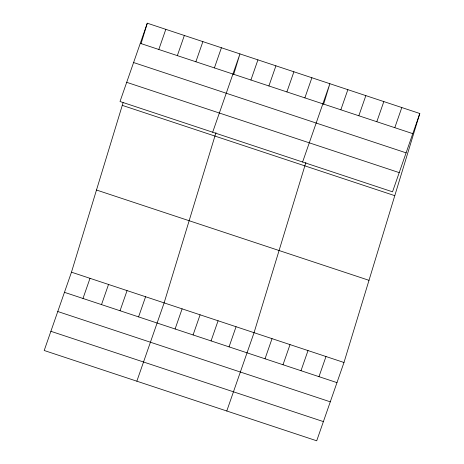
<?xml version="1.0" encoding="UTF-8"?>
<svg xmlns="http://www.w3.org/2000/svg" width="464" height="464" viewBox="0 0 464 464"><rect width="100%" height="100%" fill="white"/><g stroke="black" fill="none" stroke-linecap="round" stroke-linejoin="round"><path stroke-width="0.7" d="M419.798 113.506L392.527 191.818L120.019 101.512L147.291 23.2L419.798 113.506L343.981 362.488L316.709 440.8L44.202 350.494L71.473 272.182L123.105 102.625M141.039 43.744L147.291 23.2M215.969 132.646L164.123 302.888L136.851 381.199M233.688 74.443L239.946 53.905L212.674 132.217M305.892 162.446L254.052 332.688L226.78 411M323.617 104.243L329.875 83.706L302.603 162.017M158.81 49.48L165.822 29.342M82.986 298.462L90.004 278.325M177.341 55.622L184.353 35.479M101.517 304.604L108.53 284.461M195.872 61.764L202.884 41.621M120.048 310.747L127.061 290.603M214.403 67.901L221.415 47.763M138.579 316.883L145.592 296.745M250.92 80.005L257.932 59.862M175.096 328.988L182.108 308.844M268.905 85.962L275.918 65.824M193.082 334.944L200.094 314.807M286.891 91.924L293.903 71.781M211.068 340.907L218.08 320.763M304.871 97.887L311.889 77.743M229.054 346.869L236.066 326.726M340.843 109.806L347.861 89.662M265.025 358.788L272.037 338.645M358.829 115.762L365.847 95.625M283.011 364.745L290.023 344.607M376.814 121.725L383.832 101.581M300.997 370.707L308.009 350.564M394.8 127.681L401.812 107.544M318.977 376.664L325.995 356.526M140.279 43.343L412.786 133.644M133.591 62.536L406.104 152.842M126.707 82.319L399.214 172.62M122.27 105.363L394.777 195.669M96.495 190.02L369.002 280.32M71.473 272.182L343.981 362.488M64.455 292.326L336.963 382.626M57.774 311.518L330.281 401.824M50.883 331.302L323.391 421.602"/></g></svg>
